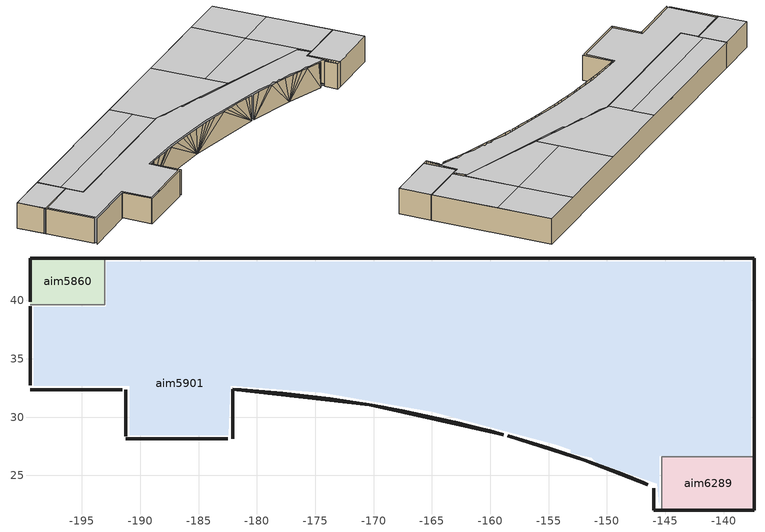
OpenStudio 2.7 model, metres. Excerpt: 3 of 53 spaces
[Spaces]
aim5860
 floor ground: -199.43,39.63 -199.43,43.64 -193.03,43.64 -193.03,39.63 z-0.91
 wall ground: -193.03,43.64 -199.43,43.64 -199.43,39.91 z-0.91:2.74
 wall to aim5901: -199.43,39.63 -193.03,39.63 -193.03,43.64 z-0.91:2.74
 ceiling to aim4356: -193.03,39.63 -193.03,43.64 -199.43,43.64 -199.43,39.63 z2.74
aim5901
 floor ground: -199.13,32.69 -199.13,39.48 -192.93,39.48 -192.93,43.33 -137.68,43.33 -137.68,26.71 -145.5,26.71 -145.5,22.45 -145.71,24.27 -150.89,26.1 -151.29,26.5 -153.12,26.91 -153.12,27.21 -154.34,27.62 -165,30.46 -174.45,32.08 -182.27,32.69 -182.47,28.43 -190.9,28.43 -190.9,32.69 z-0.91
 wall ground: -137.37,26.61 -137.37,43.64 -193.03,43.64 / -199.43,39.5 -199.43,32.74 / -199.43,32.34 -191.53,32.34 / -191.23,32.34 -191.23,28.35 / -191.23,28.14 -182.49,28.14 / -182.08,28.14 -182.08,32.38 / -145.99,23.92 -145.99,22.04 -145.28,22.04 z-0.91:2.74; -182.08,32.38,-0.91 -181.36,32.34,2.74 -181.72,32.36,2.74; -182.08,32.38,-0.91 -181.72,32.36,2.74 -182.08,32.38,2.74; -182.08,32.38,-0.91 -177.79,32.04,2.74 -178.32,32.09,2.74; -182.08,32.38,-0.91 -178.32,32.09,2.74 -179.84,32.22,2.74; -182.08,32.38,-0.91 -179.84,32.22,2.74 -181.36,32.34,2.74; -182.08,32.38,-0.91 -170.39,31.05,-0.91 -176.73,31.93,2.74; -182.08,32.38,-0.91 -176.73,31.93,2.74 -177.79,32.04,2.74; -176.73,31.93,2.74 -170.39,31.05,-0.91 -175.22,31.76,2.74; -175.22,31.76,2.74 -170.39,31.05,-0.91 -173.71,31.56,2.74; -172.92,31.45,2.74 -170.39,31.05,-0.91 -172.13,31.33,2.74; -173.71,31.56,2.74 -170.39,31.05,-0.91 -172.92,31.45,2.74; -172.13,31.33,2.74 -170.39,31.05,-0.91 -170.62,31.09,2.74; -170.39,31.05,-0.91 -167.55,30.54,2.74 -168.34,30.69,2.74; -170.39,31.05,-0.91 -168.34,30.69,2.74 -169.12,30.83,2.74; -164.57,29.92,2.74 -158.9,28.49,-0.91 -163.79,29.74,2.74; -170.39,31.05,-0.91 -164.57,29.92,2.74 -166.56,30.34,2.74; -170.39,31.05,-0.91 -166.56,30.34,2.74 -167.55,30.54,2.74; -170.39,31.05,-0.91 -158.9,28.49,-0.91 -164.57,29.92,2.74; -163.79,29.74,2.74 -158.9,28.49,-0.91 -163.01,29.56,2.74; -163.01,29.56,2.74 -158.9,28.49,-0.91 -162.03,29.32,2.74; -160.06,28.81,2.74 -158.9,28.49,-0.91 -159.48,28.66,2.74; -159.48,28.66,2.74 -158.9,28.49,-0.91 -158.9,28.49,2.74; -162.03,29.32,2.74 -158.9,28.49,-0.91 -160.06,28.81,2.74; -170.62,31.09,2.74 -170.39,31.05,-0.91 -169.12,30.83,2.74; -158.51,28.39,-0.91 -157.54,28.1,2.74 -158.51,28.39,2.74; -158.51,28.39,-0.91 -155.09,27.36,2.74 -155.6,27.52,2.74; -158.51,28.39,-0.91 -155.6,27.52,2.74 -157.54,28.1,2.74; -158.51,28.39,-0.91 -151.89,26.28,-0.91 -155.09,27.36,2.74; -155.09,27.36,2.74 -151.89,26.28,-0.91 -154.08,27.03,2.74; -154.08,27.03,2.74 -151.89,26.28,-0.91 -152.64,26.54,2.74; -152.64,26.54,2.74 -151.89,26.28,-0.91 -151.2,26.04,2.74; -151.89,26.28,-0.91 -149.7,25.49,2.74 -150.45,25.77,2.74; -151.89,26.28,-0.91 -146.48,24.22,-0.91 -148.75,25.12,2.74; -151.89,26.28,-0.91 -148.75,25.12,2.74 -149.7,25.49,2.74; -146.86,24.37,2.74 -146.48,24.22,-0.91 -146.67,24.3,2.74; -146.67,24.3,2.74 -146.48,24.22,-0.91 -146.48,24.22,2.74; -148.75,25.12,2.74 -146.48,24.22,-0.91 -146.86,24.37,2.74; -151.89,26.28,-0.91 -150.45,25.77,2.74 -151.2,26.04,2.74
 wall to aim6289: -145.28,22.04 -145.28,26.61 -137.37,26.61 z-0.91:2.74
 ceiling to aim4397: -170.03,40.41 -170.03,43.64 -193.03,43.64 -193.03,40.41 z2.74
 ceiling to aim4438: -156.93,32.76 -156.93,43.64 -170.03,43.64 -170.03,37.27 z2.74
 ceiling to aim4479: -144.06,35.97 -144.06,43.64 -156.93,43.64 -156.93,35.97 z2.74
 ceiling to aim4520: -137.37,35.97 -137.37,43.64 -144.06,43.64 -144.06,35.97 z2.74
 ceiling to aim4561: -170.03,37.19 -170.03,40.41 -193.03,40.41 -193.03,37.19 z2.74
 ceiling to aim4602: -190.9,32.69 -190.9,28.43 -182.47,28.43 -182.27,32.69 -176.27,32.28 -168.05,31.06 -156.98,28.43 -155.15,27.62 -154.34,27.62 -153.93,27.21 -153.12,27.21 -153.12,26.91 -151.29,26.5 -149.87,25.69 -148.55,25.49 -148.14,25.08 -145.71,24.27 -145.71,22.45 -145.5,26.71 -144.28,26.71 -144.49,28.43 -161.95,34.11 -162.36,34.51 -165.41,35.32 -165.41,35.63 -168.45,36.44 -169.57,37.04 -193.13,37.04 -193.13,39.48 -199.13,39.48 -199.13,32.69 z2.74
 ceiling to aim5203: -144.06,28.32 -144.06,35.97 -156.93,35.97 -156.93,32.76 z2.74
 ceiling to aim5244: -137.37,26.61 -137.37,35.97 -144.06,35.97 -144.06,26.61 z2.74
aim6289
 floor ground: -145.28,22.04 -145.28,26.61 -137.37,26.61 -137.37,22.04 z-0.91
 wall ground: -145.28,22.04 -137.37,22.04 -137.37,26.61 z-0.91:2.74
 ceiling to aim5285: -137.37,22.04 -137.37,26.61 -145.28,26.61 -145.28,22.04 z2.74
[Building]
Project Name
[ThermalZone] Use Ideal Air Loads=No
aim5860 ThermalZone; aim5901 ThermalZone; aim6289 ThermalZone
[Sizing:Zone] Zone Cooling Design Supply Air Temperature Input Method=SupplyAirTemperature; Zone Cooling Design Supply Air Temperature {C}=14; Zone Cooling Design Supply Air Temperature Difference {deltaC}=11.11; Zone Heating Design Supply Air Temperature Input Method=SupplyAirTemperature; Zone Heating Design Supply Air Temperature {C}=40; Zone Heating Design Supply Air Temperature Difference {deltaC}=11.11; Zone Cooling Design Supply Air Humidity Ratio {kg-H2O/kg-air}=0.0085; Zone Heating Design Supply Air Humidity Ratio {kg-H2O/kg-air}=0.008; Cooling Design Air Flow Method=DesignDay; Heating Design Air Flow Method=DesignDay; Account for Dedicated Outdoor Air System=No; Dedicated Outdoor Air System Control Strategy=NeutralSupplyAir; Dedicated Outdoor Air Low Setpoint Temperature for Design {C}=autosize; Dedicated Outdoor Air High Setpoint Temperature for Design {C}=autosize
VAV-02-1; VAV-03-1; aim0014 ThermalZone; aim0015 ThermalZone; aim0058 ThermalZone; aim0059 ThermalZone; aim0102 ThermalZone; aim0103 ThermalZone; aim0146 ThermalZone; aim0147 ThermalZone; aim0190 ThermalZone; aim0191 ThermalZone; aim0234 ThermalZone; aim0235 ThermalZone; aim0403 ThermalZone; aim0404 ThermalZone; aim0447 ThermalZone; aim0448 ThermalZone; aim0491 ThermalZone; aim0492 ThermalZone; aim0535 ThermalZone; aim0576 ThermalZone; aim0617 ThermalZone; aim0658 ThermalZone; aim0699 ThermalZone; aim0740 ThermalZone; aim0781 ThermalZone; aim0951 ThermalZone; aim0992 ThermalZone; aim1033 ThermalZone; aim2339 ThermalZone; aim2380 ThermalZone; aim2421 ThermalZone; aim2462 ThermalZone; aim2503 ThermalZone; aim2544 ThermalZone; aim2585 ThermalZone; aim2725 ThermalZone; aim2766 ThermalZone; aim2807 ThermalZone; aim4356 ThermalZone; aim4397 ThermalZone; aim4438 ThermalZone; aim4479 ThermalZone; aim4520 ThermalZone; aim4561 ThermalZone; aim4602 ThermalZone; aim5203 ThermalZone; aim5244 ThermalZone; aim5285 ThermalZone; aim5860 ThermalZone; aim5901 ThermalZone; aim6289 ThermalZone
[Space]
Name | Thermal Zone | Design Specification Outdoor Air Object
aim5860 | aim5860 ThermalZone | aim5860_ventilation
aim5901 | aim5901 ThermalZone | aim5901_ventilation
aim6289 | aim6289 ThermalZone | aim6289_ventilation
[SpaceInfiltration:DesignFlowRate] Schedule=Always On Discrete; Design Flow Rate Calculation Method=Flow/Space; Design Flow Rate {m3/s}=0
Name | Space or SpaceType
aim5860_infiltration | aim5860
aim5901_infiltration | aim5901
aim6289_infiltration | aim6289
[DesignSpecification:OutdoorAir] Outdoor Air Flow per Person {m3/s-person}=0; Outdoor Air Flow per Floor Area {m3/s-m2}=0; Outdoor Air Flow Rate {m3/s}=0; Outdoor Air Flow Air Changes per Hour {1/hr}=0
aim5860_ventilation; aim5901_ventilation; aim6289_ventilation
[Schedule:Constant]
Always On Discrete: Value=1
